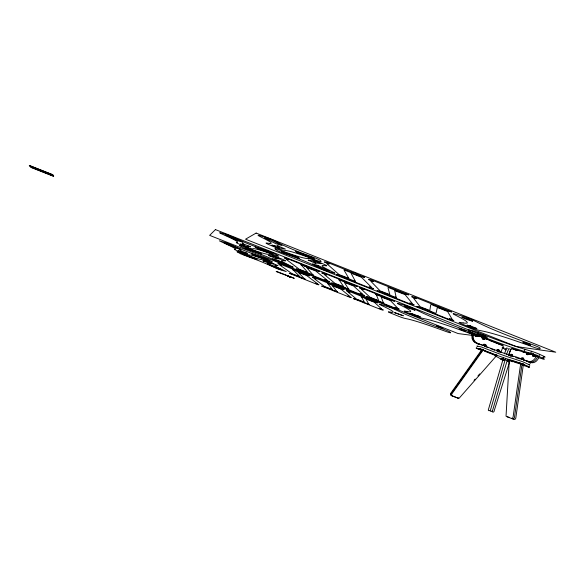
<?xml version="1.0" encoding="UTF-8"?>
<svg xmlns="http://www.w3.org/2000/svg" width="585" height="585" viewBox="0 0 585 585"><rect width="100%" height="100%" fill="white"/><g stroke="black" fill="none" stroke-linecap="round" stroke-linejoin="round"><path stroke-width="0.88" d="M506.413 354.773L508.716 348.645L509.615 349.004M509.25 362.978L494.223 410.648C494.427 412.008 492.256 412.952 492.329 411.27L506.822 361.691A7.312 1.389 -70.2 0 1 507.553 359.453M508.482 355.366L510.69 349.472L511.297 349.42M529.549 354.181L529.988 352.989M531.487 351.278L525.03 349.325A48.08 3.744 20.2 0 1 485.433 335.446L478.025 332.543A6.077 0.453 20.3 0 0 471.02 330.284L468.892 330.042L468.132 332.046L470.267 332.302A6.077 0.439 20.3 0 1 477.265 334.576L484.665 337.479A48.08 3.649 20.2 0 0 524.262 351.395L530.712 353.355L531.487 351.278A6.296 0.468 20 0 1 539.611 354.32L543.918 356.353A6.274 0.468 20 0 1 543.772 356.916M531.07 354.239L531.253 353.735M530.266 354.327L527.202 352.894L531.568 354.386L532.079 353.011M534.858 354.188L533.959 356.609L532.642 355.994L533.586 353.457M535.78 355.87L536.174 354.81M536.394 356.616L536.54 356.228M536.789 356.572L537.301 355.205M543.918 356.353L543.151 358.422L538.843 356.397L539.611 354.32M538.5 357.654L542.273 358.766L542.653 357.742M506.142 349.918A5.879 0.402 20.2 0 1 505.052 349.34L503.488 348.199L503.853 347.219M505.052 349.34L505.418 348.375M504.475 353.793L506.69 347.929L507.604 348.287M507.612 361.194L507.839 360.587M524.262 351.395L525.03 349.325M520.774 363.036L513.118 416.908A1.528 1.214 -69.3 0 1 511.341 418.319M522.091 363.636L514.464 417.449A1.528 1.214 -69.4 0 1 512.687 418.86M527.926 354.795L526.368 354.115L526.529 353.684A0.76 0.592 -63.5 0 0 526.222 352.806L511.787 348.499A0.746 0.578 -63.8 0 0 510.976 349.026L508.899 354.598A0.746 0.578 -64.3 0 0 509.096 355.424M523.297 363.541L522.793 364.901L524.27 365.362L519.458 363.175L508.19 359.658L512.994 361.837M523.407 364.236L515.809 417.99A1.528 1.214 -69.4 0 1 514.032 419.401L506.405 416.498A0.76 0.6 -69.4 0 1 506.054 415.847L509.213 361.508A7.517 5.865 -64.5 0 1 509.564 359.504M527.685 354.722L527.846 354.298A0.753 0.592 -63.5 0 0 527.531 353.42L526.025 352.967M528.628 352.506L527.86 354.561L526.368 354.115M470.267 332.302L471.02 330.284M472.79 334.386L471.459 333.852L471.927 332.609M475.919 336.141L476.621 334.269M477.287 334.357L476.534 336.368L475.993 336.156M477.265 334.576L478.025 332.543M475.868 336.28L477.199 336.455L478.003 334.306M483.195 337.523L483.758 337.603L479.371 336.009L479.875 334.671M481.287 337.274L481.784 335.936M481.916 337.157L482.172 336.47M482.354 337.874L482.939 336.309M482.091 338.569L482.771 338.656L483.524 336.646M483.217 339.007L483.312 338.752A0.739 0.717 -86.1 0 1 484.241 338.32L486.018 339.022M483.561 339.146L483.992 338.839A0.746 0.717 -86.1 0 1 484.921 338.415L501.294 344.894M484.665 337.479L485.433 335.446M483.839 339.256L484.672 338.934A0.746 0.724 -86.1 0 1 485.608 338.503L502.764 345.296A0.746 0.717 -85.8 0 1 503.173 346.254L501.096 351.812A0.746 0.717 -85.2 0 1 500.168 352.243L499.868 352.119M482.172 349.157L450.728 393.31A1.492 1.448 -79.5 0 0 451.364 395.584L457.221 397.851A0.746 0.724 -79.4 0 0 458.018 397.654M482.727 349.581L451.342 393.515A1.492 1.448 -79.5 0 0 451.986 395.789L458.479 398.275A0.746 0.724 -79.4 0 0 459.276 398.078L495.692 356.653A7.444 7.195 -85 0 0 496.819 354.941M483.407 349.691L451.964 393.72A1.499 1.455 -79.5 0 0 452.6 396.001M491.839 410.941C491.714 411.972 489.879 411.343 490.347 410.516L504.804 360.967A7.305 1.404 -70.2 0 1 505.535 358.737M489.755 410.414C489.484 411.175 487.919 410.48 488.365 409.763L502.786 360.243A7.298 1.411 -70.2 0 1 503.517 358.013M474.018 380.382L475.152 379.087M477.996 375.855L479.693 373.917M351.548 272.091L326.649 262.102C318.262 260.815 335.015 265.246 327.044 263.557A9.572 0.834 20.9 0 0 327.066 263.893L339.007 274.555L348.777 278.292M348.367 279.374L370.985 288.39C379.694 290.094 363.278 285.502 371.161 287.352A8.95 0.724 20.8 0 0 371.278 287.111L361.486 277.305L352.821 273.809L351.08 273.305L355.132 280.844L354.371 280.895L355.417 281.429L345.106 277.348A7.971 0.643 20.9 0 0 336.331 274.57L338.715 275.52M344.572 281.378L323.622 273.012L321.889 272.961M343.527 287.659L362.488 295.198C370.429 297.005 353.728 291.93 362.554 294.35A7.934 0.57 20.8 0 0 362.634 294.16L353.494 285.919L344.375 282.409L348.309 288.602C350.364 290.05 347.234 288.771 345.655 287.966M304.288 266.065L311.008 268.727A7.678 0.6 21 0 0 319.242 271.345M310.13 273.89L303.849 271.396A7.1 0.512 21 0 0 296.266 268.961M380.389 301.684L374.239 299.227A7.064 0.505 20.8 0 0 366.305 296.646L368.411 297.48M313.67 275.272L310.138 273.926M366.495 298.306L347.921 290.906C342.086 289.553 354.349 293.67 348.258 291.761M381.947 296.178L361.201 287.9L359.219 287.747L364.031 289.677L361.45 288.99A8.409 0.636 20.8 0 0 361.362 289.209L370.042 297.246L377.303 300.142L378.685 300.558L376.462 295.067L377.106 295.074L375.665 294.343L385.983 298.416A7.649 0.585 20.7 0 0 394.626 301.202L392.359 300.302M364.016 302.847L381.471 309.757L383.299 310.021L379.234 308.419L381.464 309.041A7.225 0.468 20.8 0 0 381.588 308.902L374.341 302.24M381.23 297.019L390.363 300.514L397.456 307.929A7.927 0.563 20.7 0 1 397.273 308.083L394.773 307.359L399.219 309.143L397.12 308.887L378.049 301.312M298.196 272.244L306.525 275.44L317.238 283.506A7.254 0.483 21 0 1 317.282 283.71M299.988 270.599L300.368 270.541L296.281 268.983M287.805 275.798L287.293 275.871L289.224 276.361M433.368 312.368L425.865 309.377A7.956 0.622 20.5 0 0 416.637 306.416L450.574 319.951C460.841 322.24 442.86 317.092 451.715 319.308A8.943 0.702 20.4 0 0 452.081 319.161L447.635 311.542L439.445 308.229L437.295 307.578L436.117 312.968C435.957 313.575 435.467 313.216 433.383 312.419M289.356 277.071L290.409 277.509L289.926 277.319M345.662 287.937L339.439 285.465A7.078 0.505 20.9 0 0 331.673 282.957L331.658 282.964M292.222 277.546L290.284 277.049L290.803 276.983M324.441 274.263L324.295 274.277A8.431 0.643 20.9 0 0 324.324 274.541L335.066 283.418L343.724 286.738M337.53 291.908L328.631 288.405A6.464 0.424 20.9 0 0 321.604 286.094L332.514 290.365M332.492 285.787L340.806 288.983M326.935 280.317L327.044 280.31A7.956 0.578 21 0 0 327.03 280.076L315.761 270.972L306.606 267.462L312.631 274.497L312.193 274.548L313.677 275.25M329.289 281.509L327.637 281.414L308.222 273.707M292.632 269.678L302.152 273.407A6.961 0.49 21 0 0 309.567 275.806L307.505 274.987M364.272 297.955L370.276 300.324A6.925 0.483 20.8 0 0 378.027 302.862L375.965 302.043M396.177 297.604L385.983 293.553A7.956 0.636 20.7 0 0 376.974 290.686L379.336 291.623M369.259 304.434L360.44 300.953A6.45 0.417 20.8 0 0 353.267 298.584L355.197 299.344M348.185 291.761L348.009 291.761A7.627 0.526 20.8 0 0 347.973 291.959L356.558 299.154L364.426 302.174L361.684 297.275C359.885 295.981 362.473 297.026 364.309 297.926M305.077 279.111L301.867 277.882M366.042 299.045L374.334 302.233M349.596 296.507L349.72 296.515A7.239 0.475 20.9 0 0 349.757 296.339L340.821 288.997M299.827 276.698L291.966 273.67L279.879 265.056A7.671 0.534 21.1 0 1 279.732 264.793M316.938 270.431L319.256 271.338M362.071 276.274L364.689 277.297A8.709 0.768 20.8 0 1 355.029 274.306L343.965 269.897L345.07 270.497L344.302 270.584L348.777 278.27M476.351 348.024L480.599 349.004L490.786 352.93A23.458 1.47 20.3 0 0 512.124 360.543C513.316 360.177 542.96 371.753 522.361 365.098M355.08 285.538L357.384 286.438A7.656 0.592 20.8 0 1 348.923 283.74L342.262 281.107C340.558 280.113 337.143 278.804 339.497 280.434L343.731 286.716M333.794 283.798L331.717 283.008M342.093 288.661L344.185 289.48A6.94 0.49 20.9 0 1 336.587 287.016L330.54 284.624C329.121 283.813 325.794 282.511 328.075 283.996L332.477 289.575L324.602 286.54L314.299 278.657A7.649 0.534 21 0 1 314.247 278.423M482.201 334.817L482.764 334.883M479.371 336.009L479.927 336.082L475.744 335.081L476.907 335.541M479.546 336.587L480.102 336.66L478.033 335.841M484.694 346.291L488.095 347.629M498.106 351.585L498.691 351.687L496.95 351M290.284 277.049L291.703 277.604M495.181 355.366L484.38 351.102M496.599 355.621L497.184 355.724L483.751 350.422L481.258 349.998L482.998 350.678M478.42 348.367L479.883 348.77M529.089 364.901L529.886 365.025L522.793 361.749L512.884 358.503A23.458 1.514 20.3 0 1 491.546 350.905L481.353 346.971L476.885 346.042L477.769 346.547M529.286 362.707C537.132 365.223 512.124 354.759 513.652 356.455A23.458 1.565 20.3 0 1 492.307 348.872C488.76 347.892 480.855 343.592 478.062 344.316M514.566 349.545L513.103 349.106A0.746 0.578 -63.8 0 0 512.76 349.128M514.778 349.603L518.105 350.598M522.924 352.046L524.482 352.514M515.041 349.903L515.875 350.152M527.334 353.581L528.847 354.035M532.416 355.08L534.193 355.614M532.642 355.994L534.156 356.448L534.31 356.016A0.76 0.607 -63.3 0 1 535.158 355.483L535.706 355.643A0.768 0.607 -63.2 0 1 536.028 356.536A6.852 5.397 -63.4 0 1 528.416 361.362L524.708 360.228M509.703 355.607L511.158 356.053M524.094 360.038L523.48 359.848A1.813 1.426 -64.1 0 0 522.778 357.742A1.813 1.426 -64.1 0 0 520.782 358.934M515.59 357.574L519.765 358.861M526.646 361.025L529.739 361.969A6.837 5.397 -63.3 0 0 537.344 357.15A0.76 0.607 -63.2 0 0 537.023 356.258L536.474 356.097A0.76 0.607 -63.2 0 0 536.116 356.119M526.734 361.245L531.056 362.576A6.83 5.404 -63.3 0 0 538.653 357.764A0.76 0.607 -63.2 0 0 538.339 356.879L537.79 356.711A0.76 0.607 -63.2 0 0 537.301 356.799M527.451 366.685L529.125 367.066L528.182 366.532M514.193 362.056L520.869 364.148M517.915 362.349L524.08 364.667M480.175 348.857L483.883 350.203M507.963 361.669L509.557 362.239M326.818 280.332L324.748 279.659L329.275 281.495M279.901 264.756C285.56 266.541 274.358 262.738 278.921 263.638L297.86 271.169M314.452 278.409C320.397 280.295 308.639 276.303 313.801 277.422L332.565 284.888M317.085 283.725C311.512 281.963 322.62 285.721 317.67 284.595L300.156 277.641M349.486 296.507C343.709 294.657 355.241 298.599 349.786 297.26L332.477 290.409M503.488 360.397L499.334 358.166A22.084 1.316 20.4 0 0 495.29 356.046M286.474 259.177C292.851 261.151 280.288 256.954 285.465 257.89L316.858 270.438M324.536 274.255L326.766 274.928L321.882 272.976M344.477 281.385L354.978 285.538M381.829 296.178L392.242 300.302M501.542 344.996L502.047 345.194A0.739 0.717 -85.8 0 1 502.369 345.45M489.66 340.463L493.433 341.962M495.363 342.722L499.334 344.294M499.831 344.492L500.833 344.894M477.199 336.455L475.444 335.761L475.598 335.344A0.746 0.724 -86.4 0 0 475.188 334.379L474.559 334.13A0.746 0.724 -86.4 0 0 473.623 334.554A6.706 6.494 -86.3 0 0 477.331 343.219L483.122 345.508A1.784 1.733 -85.4 0 1 485.323 344.463A1.784 1.733 -85.4 0 1 486.376 346.708M482.771 338.656L484.519 339.351M475.312 335.885L475.751 336.053M482.252 338.627L483.298 339.044M482.384 338.854L482.881 339.059M308.288 273.67L300.003 270.628M333.881 283.791L343.614 287.637M368.506 297.48L378.159 301.297M297.787 271.191L307.403 274.987M332.477 284.895L342.013 288.668M366.473 298.262L375.862 302.043M480.278 344.55L476.665 343.117A6.691 6.486 -86.3 0 1 472.965 334.474A0.746 0.724 -86.4 0 1 473.894 334.05L474.53 334.298A0.746 0.724 -86.4 0 1 474.991 334.986M490.574 348.616L494.705 350.247M480.329 344.726L476.007 343.022A6.676 6.472 -86.3 0 1 472.307 334.393A0.746 0.717 -86.4 0 1 473.236 333.962L473.865 334.21A0.746 0.717 -86.4 0 1 474.099 334.364M498.449 351.885L498.347 351.848A1.777 1.718 -85.2 0 0 497.294 349.523M301.918 277.919L296.127 275.579A6.479 0.424 21.1 0 0 289.246 273.327L300.222 277.626M355.278 299.352L364.111 302.833M478.976 349.369L476.131 348.046L482.376 350.707M502.932 360.177L503.319 360.331M351.439 272.105L354.737 273.005L361.954 276.288M338.81 275.506L348.47 279.337M379.453 291.623L411.262 304.361C420.703 306.335 403.643 301.516 411.928 303.52A8.936 0.717 20.6 0 0 412.169 303.337L405.069 294.613L394.721 290.665L396.118 297.107L395.211 297.092L396.213 297.568M483.349 335.117L484.512 335.578M475.437 335.439L476.314 335.797M502.625 360.06L500.533 359.088M520.986 359.073L522.083 359.57M535.706 356.068L530.478 353.874L531.568 354.386M369.296 304.419L368.038 303.827L368.572 303.856L366.027 299.059M380.396 301.714L383.928 303.037L382.575 302.379L383.197 302.401L381.223 297.041M337.538 291.886L336.229 291.279L336.689 291.272L332.485 285.809M304.31 266.036C302.672 265.21 298.898 263.535 301.684 265.458L307.988 272.603L299.301 269.275L286.431 259.535A8.461 0.651 21.1 0 1 286.292 259.228M504.694 360.141L501.586 358.422L508.979 361.069L509.272 361.296L507.597 360.704L509.264 362.013M292.646 269.692L294.101 270.365L293.728 270.431L299.856 276.676M305.099 279.089L303.725 278.453L304.105 278.416L298.204 272.266M496.117 354.817A7.429 7.181 -85 0 1 495.202 356.265M496.987 349.618A1.784 1.718 -85.2 0 1 499.056 351.965M483.524 344.346A1.784 1.726 -85.4 0 1 485.689 346.598M458.384 398.056A0.746 0.724 -79.4 0 1 457.85 398.063M496.577 350.737A1.784 1.726 -85.2 0 1 499.839 351.841M495.553 354.386A7.415 7.174 -85 0 1 495.085 355.3M484.073 344.302A1.777 1.726 -85.4 0 1 485.009 346.488M509.623 355.336A1.792 1.389 -64.3 0 1 511.641 354.364A1.792 1.389 -64.3 0 1 512.124 356.558M507.758 417.032A0.76 0.6 -69.4 0 1 507.4 416.381M510.654 361.106A7.51 5.865 -64.5 0 1 510.888 360.104M510.939 355.936A1.792 1.389 -64.3 0 1 512.657 354.868M510.325 355.958A0.746 0.578 -64.3 0 1 510.193 355.738M522.098 359.541A1.813 1.426 -64.1 0 1 523.787 358.291M509.104 417.573A0.76 0.6 -69.4 0 1 508.745 416.922M512.036 361.369A7.495 5.865 -64.5 0 1 512.204 360.704M512.255 356.536A1.792 1.389 -64.3 0 1 512.723 355.914M523.414 360.141A1.813 1.426 -64.1 0 1 523.846 359.468M482.983 338.488A43.114 2.983 20.4 0 1 484.431 339.088M502.179 347.351A43.114 2.983 20.4 0 1 503.488 348.199M471.459 333.852A6.033 0.439 20.3 0 1 468.132 332.046M468.929 330.364A6.033 0.446 20.3 0 1 468.892 330.042M530.712 353.355A6.296 0.461 20.1 0 1 538.843 356.397M543.151 358.422A6.274 0.453 20.1 0 1 542.273 358.766M293.063 267.148L284.12 264.457L275.272 260.464A23.458 1.675 21.2 0 0 254.065 251.711L246.658 248.991C245.042 248.757 233.868 243.089 243.024 246.292L250.555 249.056A24.943 1.887 21.3 0 0 267.447 254.256L269.897 254.548A4.98 0.38 21.2 0 1 275.769 256.552L282.394 259.294A4.965 0.373 21.1 0 1 285.283 260.917L282.723 260.574A24.438 1.813 21 0 0 287.038 264.12L293.063 267.169M439.035 306.84L451.847 311.966A8.702 0.739 20.4 0 1 441.682 308.741L433.58 305.524C431.459 304.507 430.816 304.273 430.692 304.917L429.814 310.474L420.205 306.759L413.668 298.306A9.55 0.812 20.5 0 1 413.939 298.094L416.352 298.65L411.657 296.734L414.531 297.041L439.028 306.854M234.431 249.495L246.109 254.416L249.941 255.075A22.449 1.536 21.2 0 1 263.089 258.841L272.668 262L267.937 259.374L257.597 255.586A23.744 1.711 21.3 0 1 236.084 247.024L226.417 242.841L219.353 240.823L226.995 244.464A22.713 1.558 21.4 0 1 235.345 249.268L234.431 249.495M277.86 265.568L275.637 265.349A22.288 1.514 21.1 0 0 280.398 268.742L286.226 271.579L278.372 269.18L270.036 265.502A21.44 1.397 21.2 0 0 250.46 257.524L240.545 253.795L236.94 251.645L246.731 255.016A22.669 1.558 21.3 0 0 261.546 259.601L266.533 260.742L277.86 265.568M215.441 229.591L209.635 235.36L458.106 333.567L487.422 337.348L215.441 229.591M256.142 233.064L245.532 239.199L516.248 346.525L555.75 352.207L256.142 233.064M373.296 281.539L371.036 281.041A9.55 0.826 20.7 0 0 370.912 281.319L380.104 290.855L389.844 294.577L388.038 287.966C387.753 286.994 388.637 287.615 390.758 288.464L398.897 291.739A8.702 0.753 20.6 0 0 408.805 294.855L371.065 279.762L368.557 279.586L373.296 281.539M237.298 242.27L236.311 242.563A4.929 0.366 21.3 0 0 240.289 244.545L247.082 247.258A4.921 0.366 21.3 0 0 252.237 248.917L253.349 248.676A24.687 1.857 21.2 0 1 267.908 252.705L275.425 255.352A5.082 0.395 21.2 0 0 278.204 255.879L275.689 254.314A5.119 0.395 21.2 0 0 269.517 251.689L261.919 249.02A26.259 2.091 21.3 0 1 238.19 239.536L231.645 236.545A5.163 0.402 21.4 0 0 224.881 234.007L220.611 232.867A5.133 0.395 21.4 0 0 221.642 233.868L228.135 236.823A25.001 1.887 21.4 0 1 237.298 242.27M240.676 244.025L248.471 247.309L246.921 246.512L248.486 246.139L250.607 246.811L242.439 243.55L244.018 244.362L242.504 244.757L240.676 244.025M238.424 250.826L245.517 253.795L244.099 253.086L245.495 252.815L247.418 253.437L239.996 250.482L241.437 251.199L240.084 251.492L238.424 250.826M276.785 271.462L276.149 271.572L294.27 278.35L276.785 271.462M309.092 258.65L306.299 258.409A28.102 2.406 21.2 0 1 287.235 252.793L278.76 249.729A5.441 0.446 21.2 0 0 275.008 248.874L276.807 250.263A5.397 0.446 21.2 0 0 282.847 252.932L291.162 255.937A26.267 2.099 21.1 0 1 314.971 265.758L320.558 268.478A5.331 0.431 21 0 0 327.571 271.191L333.245 272.895A5.36 0.439 20.9 0 0 333.83 272.456L328.273 269.736A27.605 2.311 20.8 0 1 323.534 265.539L326.467 265.839A5.609 0.475 21 0 0 323.234 263.952L315.746 260.859A5.623 0.483 21 0 0 309.092 258.65M308.624 260.215L308.141 260.171L315.461 263.199L315.958 263.25L314.657 262.709L321.063 263.747L313.626 260.669L313.129 260.625L314.452 261.173L308.624 260.215M263.418 260.851L262.928 260.8L269.985 263.681L270.489 263.74L268.888 263.089L273.912 264.142L266.76 261.224L266.255 261.173L267.879 261.831L263.418 260.851M269.195 255.579L268.581 255.506L276.237 258.672L276.866 258.753L275.133 258.036L281.144 259.309L273.385 256.098L272.756 256.018L274.511 256.749L269.195 255.579M269.539 243.426L266.402 243.031A5.572 0.468 21.2 0 0 269.451 244.859L276.69 247.908A5.55 0.468 21.2 0 0 283.367 250.183L286.613 250.636A27.7 2.333 21 0 1 307.425 257.012L316.426 260.332A5.726 0.497 21 0 0 321.128 261.532L320.214 260.376A5.77 0.505 21 0 0 314.225 257.627L305.085 254.256A29.791 2.698 21.1 0 1 279.901 243.579L274.036 240.581A5.872 0.526 21.2 0 0 266.285 237.517L259.967 235.623A5.843 0.519 21.3 0 0 259.294 236.143L265.173 239.126A28.438 2.45 21.4 0 1 269.539 243.426M272.325 245.225L271.769 245.152L279.038 248.215L279.601 248.296L278.314 247.748L285.407 249.071L278.029 245.956L277.458 245.883L278.767 246.439L272.325 245.225M463.152 322.942L459.62 322.393A7.166 0.556 20.3 0 0 462.91 324.375L470.055 327.3A7.159 0.556 20.3 0 0 478.866 330.291L483.283 331.205A53.959 4.073 20.1 0 1 523.772 343.666L533.315 347.066A7.62 0.607 20 0 0 540.101 348.865L540.065 348.082A7.685 0.614 20 0 0 533.074 344.901L523.304 341.355A61.037 5.228 19.9 0 1 478.961 323.081L473.163 320.214A7.715 0.651 20.2 0 0 463.24 316.419L456.161 314.299A7.656 0.643 20.3 0 0 454.201 314.503L459.32 317.15A54.478 4.409 20.5 0 1 463.152 322.942M390.948 312.207L388.608 311.842A5.777 0.373 20.7 0 0 391.767 313.523L397.705 315.929A5.777 0.373 20.7 0 0 404.615 318.32L407.665 318.979A43.349 2.749 20.5 0 1 438.223 328.682L445.726 331.395A6.055 0.402 20.5 0 0 450.574 332.726L449.945 331.98A6.091 0.41 20.5 0 0 443.942 329.362L436.242 326.525A47.824 3.371 20.5 0 1 399.738 311.703L394.663 309.333A6.135 0.424 20.7 0 0 386.722 306.299L381.427 304.646A6.099 0.417 20.7 0 0 380.469 304.902L385.025 307.088A43.933 2.918 20.8 0 1 390.948 312.207M407.548 311.578L404.623 311.088A6.333 0.446 20.6 0 0 407.723 312.858L414.1 315.469A6.325 0.446 20.6 0 0 421.807 318.13L425.507 318.942A47.436 3.261 20.4 0 1 460.307 329.947L468.614 332.953A6.654 0.483 20.3 0 0 474.303 334.518L474.018 333.801A6.706 0.49 20.3 0 0 467.729 330.986L459.225 327.849A52.928 4.08 20.3 0 1 419.935 311.681L414.677 309.136A6.764 0.512 20.6 0 0 405.968 305.787L399.891 303.9A6.72 0.505 20.6 0 0 398.407 304.083L403.08 306.423A48.233 3.51 20.8 0 1 407.548 311.578M467.642 325.282L466.976 325.158L473.791 327.958L474.464 328.083L473.25 327.585L476.885 328.529L470.026 325.721L469.36 325.596L470.581 326.094L467.642 325.282M395.219 312.792L394.568 312.675L403.343 315.776L395.219 312.792M411.379 313.487L410.59 313.333L417.748 316.266L418.553 316.426L416.929 315.761L420.322 316.777L411.379 313.487M230.212 236.355L225.159 234.994L237.824 240.764L242.914 242.146L230.212 236.355M228.859 244.15L224.282 242.87L235.784 248.033L240.384 249.327L228.859 244.15M318.152 265.517L312.448 263.82L323.446 269.18L329.136 270.892L318.152 265.517M270.709 239.77L264.391 237.868L275.798 243.674L282.087 245.583L270.709 239.77M468.512 319.132L461.821 317.114L466.018 319.227L472.695 321.245L468.512 319.132M278.489 260.515L272.544 258.672L282.365 263.374L288.295 265.224L278.489 260.515M411.292 308.339L404.528 306.24L408.345 308.112L415.094 310.218L411.292 308.339M272.464 265.444L267.235 263.813L276.595 268.164L281.816 269.802L272.464 265.444M392.784 307.615L386.882 305.779L396.476 309.37L392.784 307.615M257.02 247.704L255.111 247.031L258.19 248.91L272.888 254.073L269.904 252.223L257.02 247.704M253.181 254.351L251.448 253.736L254.27 255.396L267.579 260.113L264.837 258.482L253.181 254.351M524.562 342.525L522.946 341.94L523.107 342.73L530.507 345.391L530.398 344.623L524.562 342.525M282.745 251.667L281.261 251.133L282.994 252.501L299.418 258.438L297.802 257.115L282.745 251.667M438.209 326.276L436.373 325.611L437.171 326.488L442.991 328.602L442.238 327.746L438.209 326.276M461.141 329.07L459.108 328.324L459.539 329.165L465.982 331.519L465.594 330.693L461.141 329.07M246.98 248.077L245.078 247.382L246.899 248.735L261.495 254.102L259.784 252.786L246.98 248.077M243.645 254.168L241.919 253.539L243.843 254.819L257.034 259.652L255.199 258.402L243.645 254.168M297.246 251.916L295.652 251.323L296.734 252.53L314.386 259.045L313.443 257.883L297.246 251.916M52.65 174.644L30.31 165.818L31.634 167.222L53.732 175.953L52.65 174.644M52.599 174.769L29.25 165.54L30.588 166.959L53.681 176.078L52.599 174.769M52.489 175.054L30.149 166.22L31.473 167.632L53.571 176.356L52.489 175.054"/></g></svg>
